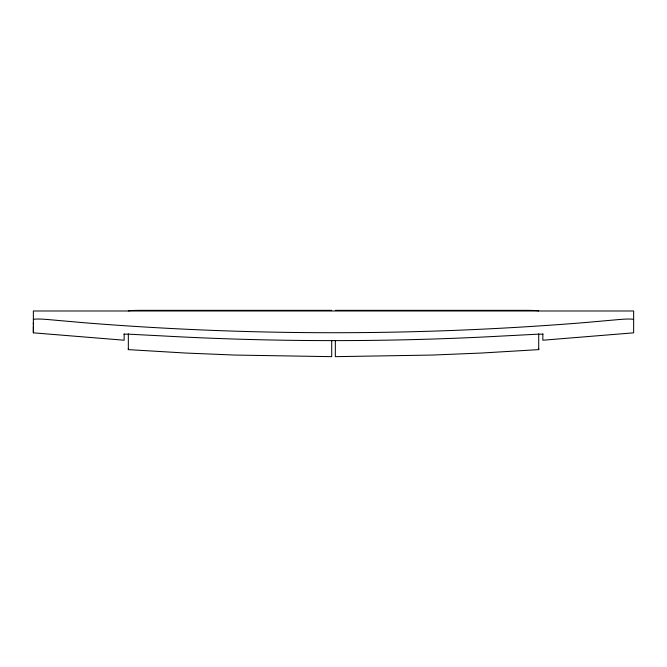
<?xml version="1.0" encoding="UTF-8"?>
<svg xmlns="http://www.w3.org/2000/svg" width="667" height="667" viewBox="0 0 667 667"><rect width="100%" height="100%" fill="white"/><g stroke="black" fill="none" stroke-linecap="round" stroke-linejoin="round"><path stroke-width="1" d="M124.145 333.717L124.145 340.22L33.35 332.833L33.35 310.989L633.65 310.989L633.65 332.833L542.855 340.22L542.855 333.717M331.707 340.445L331.707 356.662L234.959 355.061L185.709 353.043L128.331 349.625L128.331 333.9M335.334 340.445L335.334 356.662L432.083 355.061L481.332 353.043L538.711 349.625L538.711 333.9M33.35 319.643L33.842 319.326A14.441 1.376 5.1 0 1 47.874 319.535L83.35 322.678A3120.084 3120.084 0 0 0 583.65 322.678L619.126 319.535A14.441 1.376 -5.1 0 1 633.158 319.326L633.65 319.643M331.707 310.338L142.571 310.338A14.24 0.55 0 0 0 128.331 310.889M335.334 310.338L524.479 310.338A14.24 0.55 0 0 1 538.711 310.889M538.711 348.658L538.711 349.625M128.331 348.658L128.331 349.625M33.35 322.703L33.35 324.521M33.35 326.346L33.35 332.833M124.145 334.467A14.482 0.875 4.1 0 1 128.398 334.15L182.933 336.985A3127.972 3127.972 0 0 0 484.067 336.985L538.602 334.142A14.482 0.875 -4.1 0 1 542.855 334.459"/></g></svg>
